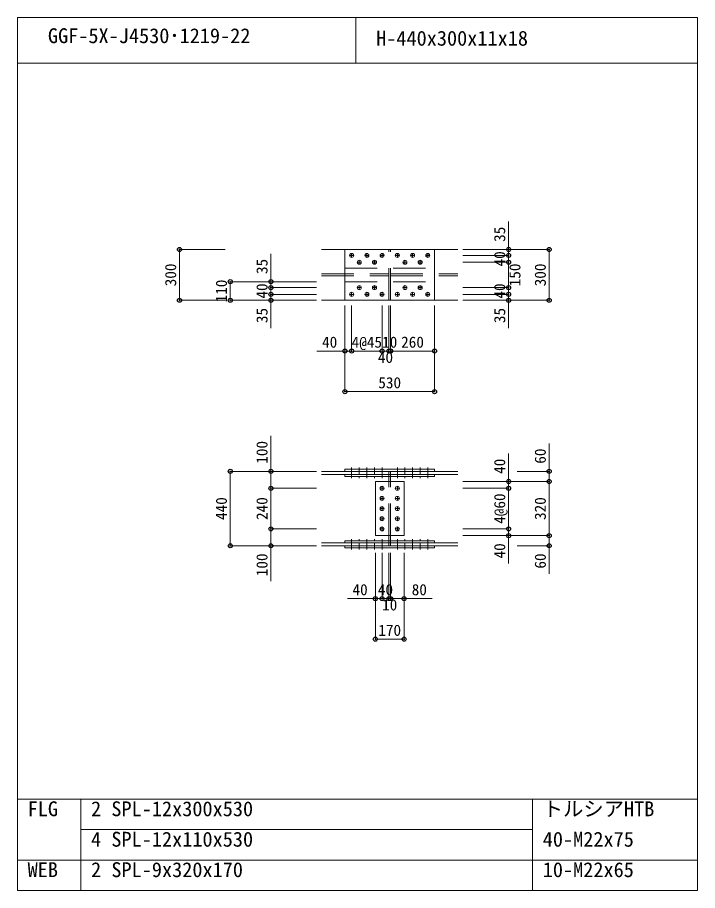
# Model space of a CAD drawing. Units: millimetres, scale not verified. Extents: x -8310 to 8310, y -4800 to 5700.
# Drawn here: x 4290 to 8310, y -4800 to 360 of the extents above; entities that cross this region are included whole.
import ezdxf
from ezdxf.enums import TextEntityAlignment as Align

# ---------------------------------------------------------------- set-up
doc = ezdxf.new("R2010")
doc.units = ezdxf.units.MM
doc.header["$LTSCALE"] = 30
doc.header["$PDMODE"] = 32
doc.header["$PDSIZE"] = 24
doc.linetypes.add('DASHED1', pattern=[1.8, 1.2, -0.6])
doc.linetypes.add('USER2', pattern=[9.525, 6.35, -3.175])
doc.layers.add('0-0', color=7, linetype='Continuous')
doc.layers.add('0-2', color=7, linetype='Continuous')
for name, color, linetype, lineweight in [('0-1', 7, 'Continuous', 18), ('0-5', 7, 'Continuous', 18), ('0-6', 7, 'USER2', 18), ('0-8', 7, 'Continuous', 18), ('0-9', 7, 'Continuous', 18), ('0-A', 7, 'Continuous', 18), ('0-B', 7, 'Continuous', 18)]:
    doc.layers.add(name, color=color, linetype=linetype, lineweight=lineweight)
doc.styles.add('ＭＳ ゴシック', font='')
doc.styles.get('ＭＳ ゴシック').set_extended_font_data('MS Gothic')

msp = doc.modelspace()

# ---------------------------------------------------------------- linework, layer by layer
at = {"layer": '0-0'}
for p in [(5248, -1011.5), (7193, -1011.5), (7433, -1011.5), (7193, -1046.5), (7193, -1086.5), (5548, -1201.5), (5788, -1201.5), (5788, -1236.5), (7193, -1236.5), (5788, -1276.5), (7193, -1276.5), (5248, -1311.5), (5548, -1311.5), (5788, -1311.5), (7193, -1311.5), (7433, -1311.5), (6225.5, -1611.5), (6265.5, -1611.5), (6445.5, -1611.5), (6485.5, -1611.5), (6495.5, -1611.5), (6755.5, -1611.5), (6225.5, -1851.5), (6755.5, -1851.5), (5548, -2322.5), (5788, -2322.5), (7433, -2322.5), (7193, -2382.5), (7433, -2382.5), (5788, -2422.5), (7193, -2422.5), (5788, -2662.5), (7193, -2662.5), (7193, -2702.5), (7433, -2702.5), (5548, -2762.5), (5788, -2762.5), (7433, -2762.5), (6405.5, -3074.5), (6445.5, -3074.5), (6485.5, -3074.5), (6495.5, -3074.5), (6575.5, -3074.5), (6405.5, -3314.5), (6575.5, -3314.5)]:
    msp.add_point(p, dxfattribs=at)
at = {"layer": '0-1'}
for p, q in [((4290, -4800), (4290, 360)), ((4290, 360), (8310, 360)), ((6290, 90), (6290, 360)), ((8310, -4800), (8310, 360)), ((4290, 90), (8310, 90)), ((4290, -4260), (8310, -4260)), ((4665, -4800), (4665, -4260)), ((7335, -4800), (7335, -4260)), ((4665, -4440), (7335, -4440)), ((4290, -4620), (8310, -4620)), ((4290, -4800), (8310, -4800))]:
    msp.add_line(p, q, dxfattribs=at)
at = {"layer": '0-5'}
for p, q in [((6088, -1011.5), (6485.5, -1011.5)), ((6225.5, -1011.5), (6755.5, -1011.5)), ((6225.5, -1311.5), (6225.5, -1011.5)), ((6495.5, -1011.5), (6893, -1011.5)), ((6088, -1311.5), (6485.5, -1311.5)), ((6495.5, -1311.5), (6893, -1311.5)), ((6225.5, -2310.5), (6755.5, -2310.5)), ((6225.5, -2322.5), (6225.5, -2310.5)), ((6088, -2322.5), (6485.5, -2322.5)), ((6225.5, -2340.5), (6755.5, -2340.5)), ((6225.5, -2352.5), (6225.5, -2340.5)), ((6485.5, -2382.5), (6485.5, -2352.5)), ((6495.5, -2322.5), (6893, -2322.5)), ((6495.5, -2340.5), (6495.5, -2322.5)), ((6495.5, -2340.5), (6893, -2340.5)), ((6495.5, -2382.5), (6495.5, -2352.5)), ((6405.5, -2382.5), (6575.5, -2382.5)), ((6405.5, -2702.5), (6405.5, -2382.5)), ((6225.5, -2732.5), (6485.5, -2732.5)), ((6225.5, -2744.5), (6225.5, -2732.5)), ((6485.5, -2732.5), (6485.5, -2702.5)), ((6485.5, -2732.5), (6755.5, -2732.5)), ((6495.5, -2732.5), (6495.5, -2702.5)), ((6755.5, -2744.5), (6755.5, -2732.5)), ((6088, -2744.5), (6485.5, -2744.5)), ((6225.5, -2744.5), (6485.5, -2744.5)), ((6225.5, -2762.5), (6485.5, -2762.5)), ((6225.5, -2774.5), (6225.5, -2762.5)), ((6225.5, -2774.5), (6485.5, -2774.5)), ((6485.5, -2744.5), (6755.5, -2744.5)), ((6485.5, -2762.5), (6755.5, -2762.5)), ((6485.5, -2774.5), (6755.5, -2774.5)), ((6495.5, -2762.5), (6893, -2762.5)), ((6755.5, -2774.5), (6755.5, -2762.5))]:
    msp.add_line(p, q, dxfattribs=at)
for points in [[(6225.5, -1311.5), (6755.5, -1311.5), (6755.5, -1011.5)], [(6225.5, -2322.5), (6755.5, -2322.5), (6755.5, -2310.5)], [(6088, -2340.5), (6485.5, -2340.5), (6485.5, -2322.5)], [(6225.5, -2352.5), (6755.5, -2352.5), (6755.5, -2340.5)], [(6405.5, -2702.5), (6575.5, -2702.5), (6575.5, -2382.5)], [(6088, -2762.5), (6485.5, -2762.5), (6485.5, -2744.5)], [(6495.5, -2762.5), (6495.5, -2744.5), (6893, -2744.5)]]:
    msp.add_lwpolyline(points, dxfattribs=at)
at = {"layer": '0-6'}
for p, q in [((6225.5, -1011.5), (6755.5, -1011.5)), ((6485.5, -1311.5), (6485.5, -1011.5)), ((6495.5, -1311.5), (6495.5, -1011.5)), ((6225.5, -1121.5), (6755.5, -1121.5)), ((6088, -1156), (6485.5, -1156)), ((6088, -1167), (6485.5, -1167)), ((6495.5, -1156), (6893, -1156)), ((6495.5, -1167), (6893, -1167)), ((6225.5, -1201.5), (6755.5, -1201.5)), ((6225.5, -1311.5), (6755.5, -1311.5)), ((6485.5, -2352.5), (6485.5, -2340.5)), ((6495.5, -2352.5), (6495.5, -2340.5)), ((6485.5, -2702.5), (6485.5, -2382.5)), ((6495.5, -2702.5), (6495.5, -2382.5)), ((6485.5, -2744.5), (6485.5, -2732.5)), ((6495.5, -2744.5), (6495.5, -2732.5))]:
    msp.add_line(p, q, dxfattribs=at)
at = {"layer": '0-8'}
for p, q in [((6254.5, -1046.5), (6276.5, -1046.5)), ((6265.5, -1057.5), (6265.5, -1035.5)), ((6310.5, -1097.5), (6310.5, -1075.5)), ((6344.5, -1046.5), (6366.5, -1046.5)), ((6355.5, -1057.5), (6355.5, -1035.5)), ((6400.5, -1097.5), (6400.5, -1075.5)), ((6434.5, -1046.5), (6456.5, -1046.5)), ((6445.5, -1057.5), (6445.5, -1035.5)), ((6524.5, -1046.5), (6546.5, -1046.5)), ((6535.5, -1057.5), (6535.5, -1035.5)), ((6580.5, -1097.5), (6580.5, -1075.5)), ((6614.5, -1046.5), (6636.5, -1046.5)), ((6625.5, -1057.5), (6625.5, -1035.5)), ((6670.5, -1097.5), (6670.5, -1075.5)), ((6704.5, -1046.5), (6726.5, -1046.5)), ((6715.5, -1057.5), (6715.5, -1035.5)), ((6299.5, -1086.5), (6321.5, -1086.5)), ((6389.5, -1086.5), (6411.5, -1086.5)), ((6569.5, -1086.5), (6591.5, -1086.5)), ((6659.5, -1086.5), (6681.5, -1086.5)), ((6299.5, -1236.5), (6321.5, -1236.5)), ((6310.5, -1247.5), (6310.5, -1225.5)), ((6389.5, -1236.5), (6411.5, -1236.5)), ((6400.5, -1247.5), (6400.5, -1225.5)), ((6569.5, -1236.5), (6591.5, -1236.5)), ((6580.5, -1247.5), (6580.5, -1225.5)), ((6659.5, -1236.5), (6681.5, -1236.5)), ((6670.5, -1247.5), (6670.5, -1225.5)), ((6254.5, -1276.5), (6276.5, -1276.5)), ((6265.5, -1287.5), (6265.5, -1265.5)), ((6344.5, -1276.5), (6366.5, -1276.5)), ((6355.5, -1287.5), (6355.5, -1265.5)), ((6434.5, -1276.5), (6456.5, -1276.5)), ((6445.5, -1287.5), (6445.5, -1265.5)), ((6524.5, -1276.5), (6546.5, -1276.5)), ((6535.5, -1287.5), (6535.5, -1265.5)), ((6614.5, -1276.5), (6636.5, -1276.5)), ((6625.5, -1287.5), (6625.5, -1265.5)), ((6704.5, -1276.5), (6726.5, -1276.5)), ((6715.5, -1287.5), (6715.5, -1265.5)), ((6434.5, -2422.5), (6456.5, -2422.5)), ((6445.5, -2433.5), (6445.5, -2411.5)), ((6524.5, -2422.5), (6546.5, -2422.5)), ((6535.5, -2433.5), (6535.5, -2411.5)), ((6445.5, -2493.5), (6445.5, -2471.5)), ((6535.5, -2493.5), (6535.5, -2471.5)), ((6434.5, -2482.5), (6456.5, -2482.5)), ((6524.5, -2482.5), (6546.5, -2482.5)), ((6434.5, -2542.5), (6456.5, -2542.5)), ((6445.5, -2553.5), (6445.5, -2531.5)), ((6524.5, -2542.5), (6546.5, -2542.5)), ((6535.5, -2553.5), (6535.5, -2531.5)), ((6434.5, -2602.5), (6456.5, -2602.5)), ((6445.5, -2613.5), (6445.5, -2591.5)), ((6524.5, -2602.5), (6546.5, -2602.5)), ((6535.5, -2613.5), (6535.5, -2591.5)), ((6434.5, -2662.5), (6456.5, -2662.5)), ((6445.5, -2673.5), (6445.5, -2651.5)), ((6524.5, -2662.5), (6546.5, -2662.5)), ((6535.5, -2673.5), (6535.5, -2651.5))]:
    msp.add_line(p, q, dxfattribs=at)
at = {"layer": '0-9'}
for p, q in [((6265.5, -2300.5), (6265.5, -2362.5)), ((6355.5, -2300.5), (6355.5, -2362.5)), ((6445.5, -2300.5), (6445.5, -2362.5)), ((6535.5, -2300.5), (6535.5, -2362.5)), ((6625.5, -2300.5), (6625.5, -2362.5)), ((6715.5, -2300.5), (6715.5, -2362.5)), ((6265.5, -2784.5), (6265.5, -2722.5)), ((6355.5, -2784.5), (6355.5, -2722.5)), ((6445.5, -2784.5), (6445.5, -2722.5)), ((6535.5, -2784.5), (6535.5, -2722.5)), ((6625.5, -2784.5), (6625.5, -2722.5)), ((6715.5, -2784.5), (6715.5, -2722.5))]:
    msp.add_line(p, q, dxfattribs=at)
at = {"layer": '0-9', "linetype": 'DASHED1'}
for p, q in [((6310.5, -2300.5), (6310.5, -2362.5)), ((6400.5, -2300.5), (6400.5, -2362.5)), ((6580.5, -2300.5), (6580.5, -2362.5)), ((6670.5, -2300.5), (6670.5, -2362.5)), ((6310.5, -2784.5), (6310.5, -2722.5)), ((6400.5, -2784.5), (6400.5, -2722.5)), ((6580.5, -2784.5), (6580.5, -2722.5)), ((6670.5, -2784.5), (6670.5, -2722.5))]:
    msp.add_line(p, q, dxfattribs=at)
at = {"layer": '0-A'}
for p, q in [((5518, -1011.5), (5248, -1011.5)), ((6923, -1011.5), (7193, -1011.5)), ((6923, -1011.5), (7433, -1011.5)), ((6923, -1046.5), (7193, -1046.5)), ((6923, -1086.5), (7193, -1086.5)), ((6058, -1201.5), (5548, -1201.5)), ((6058, -1201.5), (5788, -1201.5)), ((6058, -1236.5), (5788, -1236.5)), ((6923, -1236.5), (7193, -1236.5)), ((6058, -1276.5), (5788, -1276.5)), ((5788, -1476.5), (5788, -1276.5)), ((6923, -1276.5), (7193, -1276.5)), ((7193, -1476.5), (7193, -1276.5)), ((6058, -1311.5), (5788, -1311.5)), ((6225.5, -1341.5), (6225.5, -1611.5)), ((6225.5, -1341.5), (6225.5, -1851.5)), ((6265.5, -1341.5), (6265.5, -1611.5)), ((6265.5, -1341.5), (6265.5, -1611.5)), ((6445.5, -1341.5), (6445.5, -1611.5)), ((6445.5, -1341.5), (6445.5, -1611.5)), ((6485.5, -1341.5), (6485.5, -1611.5)), ((6485.5, -1341.5), (6485.5, -1611.5)), ((6495.5, -1341.5), (6495.5, -1611.5)), ((6495.5, -1341.5), (6495.5, -1611.5)), ((6755.5, -1341.5), (6755.5, -1611.5)), ((6755.5, -1341.5), (6755.5, -1851.5)), ((6923, -1311.5), (7193, -1311.5)), ((6060.5, -1611.5), (6265.5, -1611.5)), ((6265.5, -1611.5), (6445.5, -1611.5)), ((6445.5, -1611.5), (6485.5, -1611.5)), ((6485.5, -1611.5), (6495.5, -1611.5)), ((6495.5, -1611.5), (6755.5, -1611.5)), ((6225.5, -1851.5), (6755.5, -1851.5)), ((6058, -2322.5), (5548, -2322.5)), ((6058, -2322.5), (5788, -2322.5)), ((7243.26, -2322.5), (7433, -2322.5)), ((6058, -2422.5), (5788, -2422.5)), ((6923, -2382.5), (7193, -2382.5)), ((6923, -2382.5), (7433, -2382.5)), ((6923, -2422.5), (7193, -2422.5)), ((6058, -2662.5), (5788, -2662.5)), ((5788, -2972.5), (5788, -2662.5)), ((6923, -2662.5), (7193, -2662.5)), ((7193, -2867.5), (7193, -2662.5)), ((6923, -2702.5), (7193, -2702.5)), ((6923, -2702.5), (7433, -2702.5)), ((7433, -2927.5), (7433, -2702.5)), ((6058, -2762.5), (5788, -2762.5)), ((7243.26, -2762.5), (7433, -2762.5)), ((6405.5, -2804.5), (6405.5, -3074.5)), ((6405.5, -2804.5), (6405.5, -3314.5)), ((6445.5, -2804.5), (6445.5, -3074.5)), ((6445.5, -2804.5), (6445.5, -3074.5)), ((6485.5, -2804.5), (6485.5, -3074.5)), ((6485.5, -2804.5), (6485.5, -3074.5)), ((6495.5, -2804.5), (6495.5, -3074.5)), ((6495.5, -2804.5), (6495.5, -3074.5)), ((6575.5, -2804.5), (6575.5, -3074.5)), ((6575.5, -2804.5), (6575.5, -3314.5)), ((6240.5, -3074.5), (6445.5, -3074.5)), ((6445.5, -3074.5), (6485.5, -3074.5)), ((6485.5, -3074.5), (6495.5, -3074.5)), ((6495.5, -3074.5), (6740.5, -3074.5)), ((6405.5, -3314.5), (6575.5, -3314.5))]:
    msp.add_line(p, q, dxfattribs=at)
for points in [[(6923, -1046.5), (7193, -1046.5), (7193, -846.5)], [(5518, -1311.5), (5248, -1311.5), (5248, -1011.5)], [(6923, -1311.5), (7433, -1311.5), (7433, -1011.5)], [(6058, -1236.5), (5788, -1236.5), (5788, -1036.5)], [(6923, -1086.5), (7193, -1086.5), (7193, -1046.5)], [(6923, -1236.5), (7193, -1236.5), (7193, -1086.5)], [(6058, -1311.5), (5548, -1311.5), (5548, -1201.5)], [(6058, -1276.5), (5788, -1276.5), (5788, -1236.5)], [(6923, -1276.5), (7193, -1276.5), (7193, -1236.5)], [(6058, -2422.5), (5788, -2422.5), (5788, -2112.5)], [(6923, -2382.5), (7433, -2382.5), (7433, -2157.5)], [(6923, -2422.5), (7193, -2422.5), (7193, -2217.5)], [(6058, -2762.5), (5548, -2762.5), (5548, -2322.5)], [(6058, -2662.5), (5788, -2662.5), (5788, -2422.5)], [(6923, -2702.5), (7433, -2702.5), (7433, -2382.5)], [(6923, -2662.5), (7193, -2662.5), (7193, -2422.5)]]:
    msp.add_lwpolyline(points, dxfattribs=at)
at = {"layer": '0-B'}
for centre in [(6265.5, -1046.5), (6310.5, -1086.5), (6355.5, -1046.5), (6400.5, -1086.5), (6445.5, -1046.5), (6535.5, -1046.5), (6580.5, -1086.5), (6625.5, -1046.5), (6670.5, -1086.5), (6715.5, -1046.5), (6310.5, -1236.5), (6400.5, -1236.5), (6580.5, -1236.5), (6670.5, -1236.5), (6265.5, -1276.5), (6355.5, -1276.5), (6445.5, -1276.5), (6535.5, -1276.5), (6625.5, -1276.5), (6715.5, -1276.5), (6445.5, -2422.5), (6535.5, -2422.5), (6445.5, -2482.5), (6535.5, -2482.5), (6445.5, -2542.5), (6535.5, -2542.5), (6445.5, -2602.5), (6535.5, -2602.5), (6445.5, -2662.5), (6535.5, -2662.5)]:
    msp.add_circle(centre, 12, dxfattribs=at)

# ---------------------------------------------------------------- texts
at = {"layer": '0-2', "style": 'ＭＳ ゴシック'}
for s, p in [('GGF-5X-J4530･1219-22', (4470, 181.8)), ('H-440x300x11x18', (6410, 166.8)), ('FLG', (4350, -4387.2)), ('2', (4725, -4387.2)), ('SPL-12x300x530', (4845, -4387.2)), ('トルシアHTB', (7395, -4387.2)), ('4', (4725, -4567.2)), ('SPL-12x110x530', (4845, -4567.2)), ('40-M22x75', (7395, -4567.2)), ('WEB', (4350, -4747.2)), ('2', (4725, -4747.2)), ('SPL-9x320x170', (4845, -4747.2)), ('10-M22x65', (7395, -4747.2))]:
    msp.add_text(s, height=87.98, dxfattribs=at).set_placement(p, align=Align.BOTTOM_LEFT)
at = {"layer": '0-A', "style": 'ＭＳ ゴシック'}
for s, p in [('35', (7193, -966.5)), ('40', (7193, -1111.5)), ('35', (5788, -1156.5)), ('300', (5248, -1229)), ('150', (7283, -1229)), ('300', (7433, -1229)), ('110', (5548, -1324)), ('40', (5788, -1301.5)), ('40', (7193, -1301.5)), ('35', (5788, -1446.5)), ('35', (7193, -1446.5)), ('100', (5788, -2277.5)), ('60', (7433, -2277.5)), ('40', (7193, -2337.5)), ('4@60', (7193, -2632.5)), ('440', (5548, -2610)), ('240', (5788, -2610)), ('320', (7433, -2610)), ('40', (7193, -2837.5)), ('100', (5788, -2942.5)), ('60', (7433, -2897.5))]:
    msp.add_text(s, height=65.98, rotation=90, dxfattribs=at).set_placement(p, align=Align.BOTTOM_LEFT)
for s, p in [('40', (6090.5, -1611.5)), ('4@45', (6265.5, -1611.5)), ('10', (6445.5, -1611.5)), ('260', (6558, -1611.5)), ('40', (6420.5, -1701.5)), ('530', (6423, -1851.5)), ('40', (6270.5, -3074.5)), ('40', (6420.5, -3074.5)), ('80', (6620.5, -3074.5)), ('10', (6445.5, -3164.5)), ('170', (6423, -3314.5))]:
    msp.add_text(s, height=65.98, dxfattribs=at).set_placement(p, align=Align.BOTTOM_LEFT)

doc.saveas('drawing.dxf')
